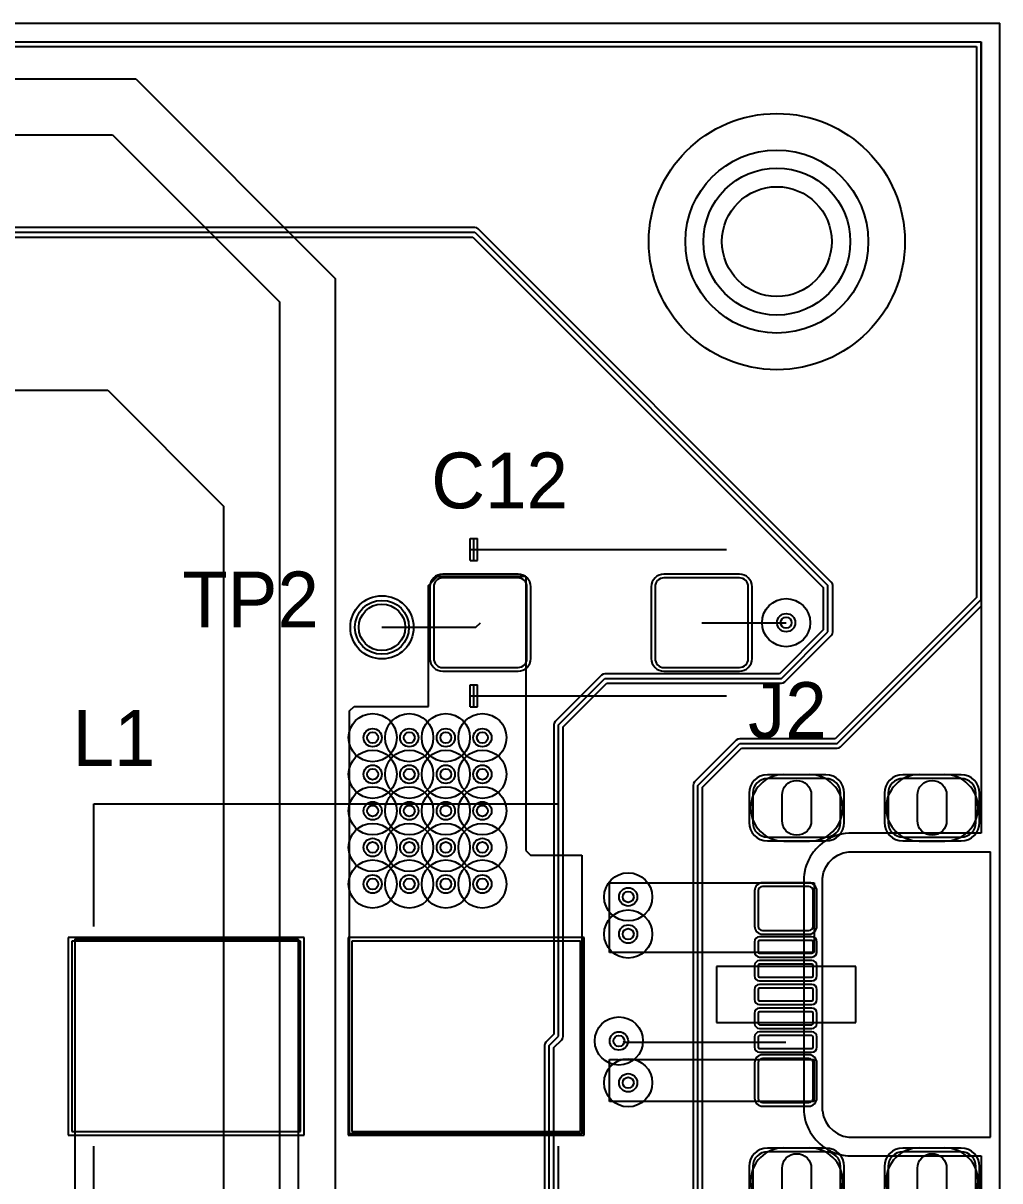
# Model space of a CAD drawing. Header units: millimetres. Extents: x 44.3 to 144.1, y 72.1 to 136.6.
# Drawn here: x 117.45 to 144.15, y 104.89 to 136.53 of the extents above; entities that cross this region are included whole.
import ezdxf

# ---------------------------------------------------------------- set-up
doc = ezdxf.new("R2010")
doc.units = ezdxf.units.MM
for name, color, linetype in [('BottomLayer', 5, 'Continuous'), ('BottomSolder', 6, 'Continuous'), ('InternalPlane1', 76, 'Continuous'), ('InternalPlane2', 16, 'Continuous'), ('PadHoleLayer', 156, 'Continuous'), ('TopLayer', 1, 'Continuous'), ('TopOverlay', 2, 'Continuous'), ('TopSolder', 216, 'Continuous'), ('ViaHoleLayer', 16, 'Continuous')]:
    doc.layers.add(name, color=color, linetype=linetype)

# ---------------------------------------------------------------- blocks, each defined once
blk = doc.blocks.new('CAPMP7343X310N_4')
at = {"layer": 'TopLayer'}
for p, q in [((-4.3, 0.98), (-4.3, -0.98)), ((-1.995, 1.225), (-4.055, 1.225)), ((-1.75, -0.98), (-1.75, 0.98)), ((1.75, 0.98), (1.75, -0.98)), ((4.055, 1.225), (1.995, 1.225)), ((4.3, -0.98), (4.3, 0.98)), ((-4.055, -1.225), (-1.995, -1.225)), ((1.995, -1.225), (4.055, -1.225))]:
    blk.add_line(p, q, dxfattribs=at)
for centre, start, end in [((-4.055, 0.98), 90, 180), ((-1.995, 0.98), 0, 90), ((1.995, 0.98), 90, 180), ((4.055, 0.98), 0, 90), ((-4.055, -0.98), 180, 270), ((-1.995, -0.98), 270, 0), ((1.995, -0.98), 180, 270), ((4.055, -0.98), 270, 0)]:
    blk.add_arc(centre, 0.245, start, end, dxfattribs=at)
at = {"layer": 'TopOverlay'}
for p, q in [((-3.3, 2.3), (-3.1, 2.3)), ((-3.3, 1.7), (-3.3, 2.3)), ((-3.2, 2), (-3.2, 2.3)), ((-3.1, 2), (-3.1, 2.3)), ((-3.3, 2), (3.7, 2)), ((-3.2, 1.7), (-3.2, 2)), ((-3.1, 1.7), (-3.1, 2)), ((-3.3, 1.7), (-3.1, 1.7)), ((-3.3, -1.7), (-3.1, -1.7)), ((-3.3, -2.3), (-3.3, -1.7)), ((-3.2, -2), (-3.2, -1.7)), ((-3.1, -2), (-3.1, -1.7)), ((-3.3, -2), (3.7, -2)), ((-3.2, -2.3), (-3.2, -2)), ((-3.1, -2.3), (-3.1, -2)), ((-3.3, -2.3), (-3.1, -2.3))]:
    blk.add_line(p, q, dxfattribs=at)
at = {"layer": 'TopSolder'}
for p, q in [((-1.995, 1.327), (-4.055, 1.327)), ((4.055, 1.327), (1.995, 1.327)), ((-4.402, 0.98), (-4.402, -0.98)), ((-1.648, -0.98), (-1.648, 0.98)), ((1.648, 0.98), (1.648, -0.98)), ((4.402, -0.98), (4.402, 0.98)), ((-4.055, -1.327), (-1.995, -1.327)), ((1.995, -1.327), (4.055, -1.327))]:
    blk.add_line(p, q, dxfattribs=at)
for centre, start, end in [((-4.055, 0.98), 90, 180), ((-1.995, 0.98), 0, 90), ((1.995, 0.98), 90, 180), ((4.055, 0.98), 0, 90), ((-4.055, -0.98), 180, 270), ((-1.995, -0.98), 270, 0), ((1.995, -0.98), 180, 270), ((4.055, -0.98), 270, 0)]:
    blk.add_arc(centre, 0.347, start, end, dxfattribs=at)
blk = doc.blocks.new('USB_M_____B_FCI_SMD_10')
at = {"layer": 'BottomLayer'}
for p, q in [((-4.7, 6.5), (-5.5, 6.5)), ((5.5, 6.5), (4.7, 6.5)), ((-5.9, 6.1), (-5.9, 4.5)), ((-4.3, 4.5), (-4.3, 6.1)), ((4.3, 6.1), (4.3, 4.5)), ((5.9, 4.5), (5.9, 6.1)), ((-5.5, 4.1), (-4.7, 4.1)), ((4.7, 4.1), (5.5, 4.1)), ((-4.7, 2.8), (-5.5, 2.8)), ((5.5, 2.8), (4.7, 2.8)), ((-5.9, 2.4), (-5.9, 0.8)), ((-4.3, 0.8), (-4.3, 2.4)), ((4.3, 2.4), (4.3, 0.8)), ((5.9, 0.8), (5.9, 2.4)), ((-5.5, 0.4), (-4.7, 0.4)), ((4.7, 0.4), (5.5, 0.4))]:
    blk.add_line(p, q, dxfattribs=at)
for centre, start, end in [((-5.5, 6.1), 90, 180), ((-4.7, 6.1), 0, 90), ((4.7, 6.1), 90, 180), ((5.5, 6.1), 0, 90), ((-5.5, 4.5), 180, 270), ((-4.7, 4.5), 270, 0), ((4.7, 4.5), 180, 270), ((5.5, 4.5), 270, 0), ((-5.5, 2.4), 90, 180), ((-4.7, 2.4), 0, 90), ((4.7, 2.4), 90, 180), ((5.5, 2.4), 0, 90), ((-5.5, 0.8), 180, 270), ((-4.7, 0.8), 270, 0), ((4.7, 0.8), 180, 270), ((5.5, 0.8), 270, 0)]:
    blk.add_arc(centre, 0.4, start, end, dxfattribs=at)
at = {"layer": 'BottomSolder'}
for p, q in [((-4.7, 6.602), (-5.5, 6.602)), ((5.5, 6.602), (4.7, 6.602)), ((-6.002, 6.1), (-6.002, 4.5)), ((-4.198, 4.5), (-4.198, 6.1)), ((4.198, 6.1), (4.198, 4.5)), ((6.002, 4.5), (6.002, 6.1)), ((-5.5, 3.998), (-4.7, 3.998)), ((4.7, 3.998), (5.5, 3.998)), ((-4.7, 2.902), (-5.5, 2.902)), ((5.5, 2.902), (4.7, 2.902)), ((-6.002, 2.4), (-6.002, 0.8)), ((-4.198, 0.8), (-4.198, 2.4)), ((4.198, 2.4), (4.198, 0.8)), ((6.002, 0.8), (6.002, 2.4)), ((-5.5, 0.298), (-4.7, 0.298)), ((4.7, 0.298), (5.5, 0.298))]:
    blk.add_line(p, q, dxfattribs=at)
for centre, start, end in [((-5.5, 6.1), 90, 180), ((-4.7, 6.1), 0, 90), ((4.7, 6.1), 90, 180), ((5.5, 6.1), 0, 90), ((-5.5, 4.5), 180, 270), ((-4.7, 4.5), 270, 0), ((4.7, 4.5), 180, 270), ((5.5, 4.5), 270, 0), ((-5.5, 2.4), 90, 180), ((-4.7, 2.4), 0, 90), ((4.7, 2.4), 90, 180), ((5.5, 2.4), 0, 90), ((-5.5, 0.8), 180, 270), ((-4.7, 0.8), 270, 0), ((4.7, 0.8), 180, 270), ((5.5, 0.8), 270, 0)]:
    blk.add_arc(centre, 0.502, start, end, dxfattribs=at)
at = {"layer": 'InternalPlane2'}
for p, q in [((-6.008, 5.65), (-6.008, 4.95)), ((-4.192, 5.65), (-4.192, 4.95)), ((4.192, 5.65), (4.192, 4.95)), ((6.008, 5.65), (6.008, 4.95)), ((-6.008, 1.95), (-6.008, 1.25)), ((-4.192, 1.95), (-4.192, 1.25)), ((4.192, 1.95), (4.192, 1.25)), ((6.008, 1.95), (6.008, 1.25))]:
    blk.add_line(p, q, dxfattribs=at)
for centre, start, end in [((-5.1, 5.65), 0, 180), ((5.1, 5.65), 0, 180), ((-5.1, 4.95), 180, 0), ((5.1, 4.95), 180, 0), ((-5.1, 1.95), 0, 180), ((5.1, 1.95), 0, 180), ((-5.1, 1.25), 180, 0), ((5.1, 1.25), 180, 0)]:
    blk.add_arc(centre, 0.908, start, end, dxfattribs=at)
at = {"layer": 'PadHoleLayer'}
for points in [[(-4.75, 4.9), (-5.45, 4.9, -1), (-5.45, 5.7), (-4.75, 5.7, -1)], [(5.45, 4.9), (4.75, 4.9, -1), (4.75, 5.7), (5.45, 5.7, -1)], [(-4.75, 1.2), (-5.45, 1.2, -1), (-5.45, 2), (-4.75, 2, -1)], [(5.45, 1.2), (4.75, 1.2, -1), (4.75, 2), (5.45, 2, -1)]]:
    blk.add_lwpolyline(points, format="xyb", close=True, dxfattribs=at)
at = {"layer": 'TopLayer'}
for p, q in [((-4.7, 6.5), (-5.5, 6.5)), ((-1.87, 6.35), (-2.83, 6.35)), ((-1.16, 6.35), (-1.44, 6.35)), ((-0.51, 6.35), (-0.79, 6.35)), ((0.14, 6.35), (-0.14, 6.35)), ((0.79, 6.35), (0.51, 6.35)), ((1.44, 6.35), (1.16, 6.35)), ((2.83, 6.35), (1.87, 6.35)), ((5.5, 6.5), (4.7, 6.5)), ((-5.9, 6.1), (-5.9, 4.5)), ((-4.3, 4.5), (-4.3, 6.1)), ((-2.95, 6.23), (-2.95, 4.97)), ((-1.75, 4.97), (-1.75, 6.23)), ((-1.475, 6.315), (-1.475, 4.885)), ((-1.125, 4.885), (-1.125, 6.315)), ((-0.825, 6.315), (-0.825, 4.885)), ((-0.475, 4.885), (-0.475, 6.315)), ((-0.175, 6.315), (-0.175, 4.885)), ((0.175, 4.885), (0.175, 6.315)), ((0.475, 6.315), (0.475, 4.885)), ((0.825, 4.885), (0.825, 6.315)), ((1.125, 6.315), (1.125, 4.885)), ((1.475, 4.885), (1.475, 6.315)), ((1.75, 6.23), (1.75, 4.97)), ((2.95, 4.97), (2.95, 6.23)), ((4.3, 6.1), (4.3, 4.5)), ((5.9, 4.5), (5.9, 6.1)), ((-2.83, 4.85), (-1.87, 4.85)), ((-1.44, 4.85), (-1.16, 4.85)), ((-0.79, 4.85), (-0.51, 4.85)), ((-0.14, 4.85), (0.14, 4.85)), ((0.51, 4.85), (0.79, 4.85)), ((1.16, 4.85), (1.44, 4.85)), ((1.87, 4.85), (2.83, 4.85)), ((-5.5, 4.1), (-4.7, 4.1)), ((4.7, 4.1), (5.5, 4.1)), ((-4.7, 2.8), (-5.5, 2.8)), ((5.5, 2.8), (4.7, 2.8)), ((-5.9, 2.4), (-5.9, 0.8)), ((-4.3, 0.8), (-4.3, 2.4)), ((4.3, 2.4), (4.3, 0.8)), ((5.9, 0.8), (5.9, 2.4)), ((-5.5, 0.4), (-4.7, 0.4)), ((4.7, 0.4), (5.5, 0.4))]:
    blk.add_line(p, q, dxfattribs=at)
for centre, radius, start, end in [((-5.5, 6.1), 0.4, 90, 180), ((-4.7, 6.1), 0.4, 0, 90), ((-2.83, 6.23), 0.12, 90, 180), ((-1.87, 6.23), 0.12, 0, 90), ((-1.44, 6.315), 0.035, 90, 180), ((-1.16, 6.315), 0.035, 0, 90), ((-0.79, 6.315), 0.035, 90, 180), ((-0.51, 6.315), 0.035, 0, 90), ((-0.14, 6.315), 0.035, 90, 180), ((0.14, 6.315), 0.035, 0, 90), ((0.51, 6.315), 0.035, 90, 180), ((0.79, 6.315), 0.035, 0, 90), ((1.16, 6.315), 0.035, 90, 180), ((1.44, 6.315), 0.035, 0, 90), ((1.87, 6.23), 0.12, 90, 180), ((2.83, 6.23), 0.12, 0, 90), ((4.7, 6.1), 0.4, 90, 180), ((5.5, 6.1), 0.4, 0, 90), ((-2.83, 4.97), 0.12, 180, 270), ((-1.87, 4.97), 0.12, 270, 0), ((-1.44, 4.885), 0.035, 180, 270), ((-1.16, 4.885), 0.035, 270, 0), ((-0.79, 4.885), 0.035, 180, 270), ((-0.51, 4.885), 0.035, 270, 0), ((-0.14, 4.885), 0.035, 180, 270), ((0.14, 4.885), 0.035, 270, 0), ((0.51, 4.885), 0.035, 180, 270), ((0.79, 4.885), 0.035, 270, 0), ((1.16, 4.885), 0.035, 180, 270), ((1.44, 4.885), 0.035, 270, 0), ((1.87, 4.97), 0.12, 180, 270), ((2.83, 4.97), 0.12, 270, 0), ((-5.5, 4.5), 0.4, 180, 270), ((-4.7, 4.5), 0.4, 270, 0), ((4.7, 4.5), 0.4, 180, 270), ((5.5, 4.5), 0.4, 270, 0), ((-5.5, 2.4), 0.4, 90, 180), ((-4.7, 2.4), 0.4, 0, 90), ((4.7, 2.4), 0.4, 90, 180), ((5.5, 2.4), 0.4, 0, 90), ((-5.5, 0.8), 0.4, 180, 270), ((-4.7, 0.8), 0.4, 270, 0), ((4.7, 0.8), 0.4, 180, 270), ((5.5, 0.8), 0.4, 270, 0)]:
    blk.add_arc(centre, radius, start, end, dxfattribs=at)
at = {"layer": 'TopSolder'}
for p, q in [((-0.762, 7.493), (-0.762, 3.683)), ((0.762, 7.493), (-0.762, 7.493)), ((0.762, 3.683), (0.762, 7.493)), ((-4.7, 6.602), (-5.5, 6.602)), ((-1.87, 6.452), (-2.83, 6.452)), ((-1.16, 6.452), (-1.44, 6.452)), ((-0.51, 6.452), (-0.79, 6.452)), ((0.14, 6.452), (-0.14, 6.452)), ((0.79, 6.452), (0.51, 6.452)), ((1.44, 6.452), (1.16, 6.452)), ((2.83, 6.452), (1.87, 6.452)), ((5.5, 6.602), (4.7, 6.602)), ((-6.002, 6.1), (-6.002, 4.5)), ((-4.198, 4.5), (-4.198, 6.1)), ((-3.052, 6.23), (-3.052, 4.97)), ((-1.648, 4.97), (-1.648, 6.23)), ((-1.577, 6.315), (-1.577, 4.885)), ((-1.023, 4.885), (-1.023, 6.315)), ((-0.927, 6.315), (-0.927, 4.885)), ((-0.373, 4.885), (-0.373, 6.315)), ((-0.277, 6.315), (-0.277, 4.885)), ((0.277, 4.885), (0.277, 6.315)), ((0.373, 6.315), (0.373, 4.885)), ((0.927, 4.885), (0.927, 6.315)), ((1.023, 6.315), (1.023, 4.885)), ((1.577, 4.885), (1.577, 6.315)), ((1.648, 6.23), (1.648, 4.97)), ((3.052, 4.97), (3.052, 6.23)), ((4.198, 6.1), (4.198, 4.5)), ((6.002, 4.5), (6.002, 6.1)), ((-2.83, 4.748), (-1.87, 4.748)), ((-1.44, 4.748), (-1.16, 4.748)), ((-0.79, 4.748), (-0.51, 4.748)), ((-0.14, 4.748), (0.14, 4.748)), ((0.51, 4.748), (0.79, 4.748)), ((1.16, 4.748), (1.44, 4.748)), ((1.87, 4.748), (2.83, 4.748)), ((-5.5, 3.998), (-4.7, 3.998)), ((4.7, 3.998), (5.5, 3.998)), ((-0.762, 3.683), (0.762, 3.683)), ((-4.7, 2.902), (-5.5, 2.902)), ((5.5, 2.902), (4.7, 2.902)), ((-6.002, 2.4), (-6.002, 0.8)), ((-4.198, 0.8), (-4.198, 2.4)), ((4.198, 2.4), (4.198, 0.8)), ((6.002, 0.8), (6.002, 2.4)), ((-5.5, 0.298), (-4.7, 0.298)), ((4.7, 0.298), (5.5, 0.298))]:
    blk.add_line(p, q, dxfattribs=at)
for centre, radius, start, end in [((-5.5, 6.1), 0.502, 90, 180), ((-4.7, 6.1), 0.502, 0, 90), ((-2.83, 6.23), 0.222, 90, 180), ((-1.87, 6.23), 0.222, 0, 90), ((-1.44, 6.315), 0.137, 90, 180), ((-1.16, 6.315), 0.137, 0, 90), ((-0.79, 6.315), 0.137, 90, 180), ((-0.51, 6.315), 0.137, 0, 90), ((-0.14, 6.315), 0.137, 90, 180), ((0.14, 6.315), 0.137, 0, 90), ((0.51, 6.315), 0.137, 90, 180), ((0.79, 6.315), 0.137, 0, 90), ((1.16, 6.315), 0.137, 90, 180), ((1.44, 6.315), 0.137, 0, 90), ((1.87, 6.23), 0.222, 90, 180), ((2.83, 6.23), 0.222, 0, 90), ((4.7, 6.1), 0.502, 90, 180), ((5.5, 6.1), 0.502, 0, 90), ((-2.83, 4.97), 0.222, 180, 270), ((-1.87, 4.97), 0.222, 270, 0), ((-1.44, 4.885), 0.137, 180, 270), ((-1.16, 4.885), 0.137, 270, 0), ((-0.79, 4.885), 0.137, 180, 270), ((-0.51, 4.885), 0.137, 270, 0), ((-0.14, 4.885), 0.137, 180, 270), ((0.14, 4.885), 0.137, 270, 0), ((0.51, 4.885), 0.137, 180, 270), ((0.79, 4.885), 0.137, 270, 0), ((1.16, 4.885), 0.137, 180, 270), ((1.44, 4.885), 0.137, 270, 0), ((1.87, 4.97), 0.222, 180, 270), ((2.83, 4.97), 0.222, 270, 0), ((-5.5, 4.5), 0.502, 180, 270), ((-4.7, 4.5), 0.502, 270, 0), ((4.7, 4.5), 0.502, 180, 270), ((5.5, 4.5), 0.502, 270, 0), ((-5.5, 2.4), 0.502, 90, 180), ((-4.7, 2.4), 0.502, 0, 90), ((4.7, 2.4), 0.502, 90, 180), ((5.5, 2.4), 0.502, 0, 90), ((-5.5, 0.8), 0.502, 180, 270), ((-4.7, 0.8), 0.502, 270, 0), ((4.7, 0.8), 0.502, 180, 270), ((5.5, 0.8), 0.502, 270, 0)]:
    blk.add_arc(centre, radius, start, end, dxfattribs=at)
blk = doc.blocks.new('I________6_8_H_S________11')
at = {"layer": 'TopLayer'}
for p, q in [((-0.7, 2.6), (-6.95, 2.6)), ((-6.95, 2.6), (-6.95, -2.6)), ((-0.7, -2.6), (-0.7, 2.6)), ((6.95, 2.6), (0.7, 2.6)), ((0.7, 2.6), (0.7, -2.6)), ((6.95, -2.6), (6.95, 2.6)), ((-6.95, -2.6), (-0.7, -2.6)), ((0.7, -2.6), (6.95, -2.6))]:
    blk.add_line(p, q, dxfattribs=at)
at = {"layer": 'TopOverlay'}
for p, q in [((-6.35, 3), (-6.35, 6.35)), ((-6.35, 6.35), (6.35, 6.35)), ((6.35, 3), (6.35, 6.35)), ((-6.35, -6.35), (-6.35, -3)), ((6.35, -6.35), (6.35, -3)), ((-6.35, -6.35), (6.35, -6.35))]:
    blk.add_line(p, q, dxfattribs=at)
at = {"layer": 'TopSolder'}
for p, q in [((-0.598, 2.702), (-7.052, 2.702)), ((-7.052, 2.702), (-7.052, -2.702)), ((-0.598, -2.702), (-0.598, 2.702)), ((7.052, 2.702), (0.598, 2.702)), ((0.598, 2.702), (0.598, -2.702)), ((7.052, -2.702), (7.052, 2.702)), ((-7.052, -2.702), (-0.598, -2.702)), ((0.598, -2.702), (7.052, -2.702))]:
    blk.add_line(p, q, dxfattribs=at)
blk = doc.blocks.new('TP_R60_29')
at = {"layer": 'TopLayer'}
blk.add_circle((0, 0), 0.635, dxfattribs=at)
at = {"layer": 'TopOverlay'}
blk.add_circle((0, 0), 0.864, dxfattribs=at)
at = {"layer": 'TopSolder'}
blk.add_circle((0, 0), 0.737, dxfattribs=at)

msp = doc.modelspace()

# ---------------------------------------------------------------- linework, layer by layer
at = {"layer": 'BottomLayer'}
for p, q in [((104.775, 135.001), (120.523, 135.001)), ((120.523, 135.001), (125.984, 129.54)), ((110.109, 133.477), (119.888, 133.477)), ((119.888, 133.477), (124.46, 128.905)), ((125.984, 102.997), (125.984, 129.54)), ((124.46, 101.6), (124.46, 128.905)), ((114.03, 126.492), (119.761, 126.492)), ((119.761, 126.492), (122.936, 123.317)), ((122.936, 100.203), (122.936, 123.317))]:
    msp.add_line(p, q, dxfattribs=at)
for centre, radius in [((138.049, 130.556), 2.5), ((138.303, 120.142), 0.25), ((127, 117), 0.25), ((128, 117), 0.25), ((129, 117), 0.25), ((130, 117), 0.25), ((127, 116), 0.25), ((128, 116), 0.25), ((129, 116), 0.25), ((130, 116), 0.25), ((127, 115), 0.25), ((128, 115), 0.25), ((129, 115), 0.25), ((130, 115), 0.25), ((127, 114), 0.25), ((128, 114), 0.25), ((129, 114), 0.25), ((130, 114), 0.25), ((127, 113), 0.25), ((128, 113), 0.25), ((129, 113), 0.25), ((130, 113), 0.25), ((133.985, 112.649), 0.25), ((133.985, 111.633), 0.25), ((133.731, 108.712), 0.25), ((133.985, 107.569), 0.25)]:
    msp.add_circle(centre, radius, dxfattribs=at)
at = {"layer": 'BottomSolder'}
msp.add_circle((138.049, 130.556), 3.5, dxfattribs=at)
at = {"layer": 'InternalPlane1'}
for p, q in [((44.323, 136.525), (144.145, 136.525)), ((144.145, 75.946), (144.145, 136.525)), ((44.833, 136.015), (143.635, 136.015)), ((143.635, 136.015), (143.635, 114.392)), ((139.432, 114.215), (139.301, 114.128)), ((139.512, 114.258), (139.432, 114.215)), ((139.52, 114.263), (139.512, 114.258)), ((139.666, 114.323), (139.52, 114.263)), ((139.52, 114.263), (139.52, 114.263)), ((139.52, 114.263), (139.52, 114.263)), ((139.52, 114.263), (139.52, 114.263)), ((139.717, 114.338), (139.666, 114.323)), ((139.666, 114.323), (139.666, 114.323)), ((139.762, 114.352), (139.717, 114.338)), ((139.916, 114.383), (139.762, 114.352)), ((139.762, 114.352), (139.762, 114.352)), ((140.016, 114.392), (139.916, 114.383)), ((143.635, 114.392), (140.016, 114.392)), ((140.016, 114.392), (140.016, 114.392)), ((140.016, 114.392), (140.016, 114.392)), ((139.083, 113.918), (139.049, 113.876)), ((139.112, 113.953), (139.083, 113.918)), ((139.224, 114.064), (139.112, 113.953)), ((139.284, 114.114), (139.224, 114.064)), ((139.301, 114.128), (139.284, 114.114)), ((138.914, 113.656), (138.854, 113.511)), ((138.92, 113.668), (138.914, 113.656)), ((138.914, 113.656), (138.914, 113.656)), ((138.914, 113.656), (138.914, 113.656)), ((138.914, 113.656), (138.914, 113.656)), ((138.961, 113.745), (138.92, 113.668)), ((139.049, 113.876), (138.961, 113.745)), ((139.385, 113.461), (139.473, 113.592)), ((139.473, 113.592), (139.584, 113.703)), ((139.584, 113.703), (139.716, 113.791)), ((139.716, 113.791), (139.861, 113.851)), ((139.861, 113.851), (140.016, 113.882)), ((140.016, 113.882), (143.891, 113.882)), ((143.891, 106.082), (143.891, 113.882)), ((138.794, 113.26), (138.787, 113.19)), ((138.825, 113.415), (138.794, 113.26)), ((138.836, 113.453), (138.825, 113.415)), ((138.825, 113.415), (138.825, 113.415)), ((138.825, 113.415), (138.825, 113.415)), ((138.854, 113.511), (138.836, 113.453)), ((138.854, 113.511), (138.854, 113.511)), ((138.854, 113.511), (138.854, 113.511)), ((139.294, 113.161), (139.325, 113.315)), ((139.325, 113.315), (139.385, 113.461)), ((138.787, 113.19), (138.784, 113.161)), ((138.784, 113.161), (138.784, 113.082)), ((138.784, 113.082), (138.784, 106.882)), ((139.294, 113.082), (139.294, 113.161)), ((139.294, 106.882), (139.294, 113.082)), ((138.784, 106.882), (138.784, 106.803)), ((138.784, 106.803), (138.787, 106.774)), ((138.787, 106.774), (138.794, 106.704)), ((138.794, 106.704), (138.825, 106.549)), ((139.294, 106.803), (139.294, 106.882)), ((139.294, 106.803), (139.325, 106.649)), ((139.325, 106.649), (139.385, 106.503)), ((138.825, 106.549), (138.825, 106.549)), ((138.825, 106.549), (138.825, 106.549)), ((138.825, 106.549), (138.836, 106.511)), ((138.836, 106.511), (138.854, 106.453)), ((138.854, 106.453), (138.854, 106.453)), ((138.854, 106.453), (138.854, 106.453)), ((138.854, 106.453), (138.914, 106.308)), ((138.914, 106.308), (138.914, 106.308)), ((138.914, 106.308), (138.914, 106.308)), ((138.914, 106.308), (138.914, 106.308)), ((138.914, 106.308), (138.92, 106.296)), ((139.385, 106.503), (139.473, 106.372)), ((139.473, 106.372), (139.584, 106.261)), ((138.92, 106.296), (138.961, 106.219)), ((138.961, 106.219), (139.049, 106.088)), ((139.049, 106.088), (139.083, 106.046)), ((139.083, 106.046), (139.112, 106.011)), ((139.112, 106.011), (139.224, 105.9)), ((139.584, 106.261), (139.716, 106.173)), ((139.716, 106.173), (139.861, 106.113)), ((139.861, 106.113), (140.016, 106.082)), ((140.016, 106.082), (143.891, 106.082)), ((139.224, 105.9), (139.284, 105.85)), ((139.284, 105.85), (139.301, 105.836)), ((139.301, 105.836), (139.432, 105.749)), ((139.432, 105.749), (139.512, 105.706)), ((139.512, 105.706), (139.52, 105.701)), ((139.52, 105.701), (139.52, 105.701)), ((139.52, 105.701), (139.52, 105.701)), ((139.52, 105.701), (139.52, 105.701)), ((139.52, 105.701), (139.666, 105.641)), ((139.666, 105.641), (139.666, 105.641)), ((139.666, 105.641), (139.666, 105.641)), ((139.666, 105.641), (139.724, 105.624)), ((139.724, 105.624), (139.762, 105.612)), ((139.762, 105.612), (139.762, 105.612)), ((139.762, 105.612), (139.762, 105.612)), ((139.762, 105.612), (139.916, 105.581)), ((139.916, 105.581), (139.986, 105.574)), ((139.986, 105.574), (140.016, 105.572)), ((140.016, 105.572), (143.635, 105.572)), ((143.635, 105.572), (143.635, 76.456))]:
    msp.add_line(p, q, dxfattribs=at)
for centre in [(127, 117), (128, 117), (129, 117), (130, 117), (127, 116), (128, 116), (129, 116), (130, 116), (127, 115), (128, 115), (129, 115), (130, 115), (127, 114), (128, 114), (129, 114), (130, 114), (127, 113), (128, 113), (129, 113), (130, 113), (133.731, 108.712)]:
    msp.add_circle(centre, 0.658, dxfattribs=at)
at = {"layer": 'InternalPlane2'}
for p, q in [((44.323, 136.525), (144.145, 136.525)), ((144.145, 75.946), (144.145, 136.525)), ((97.663, 136.017), (143.632, 136.017)), ((97.717, 135.888), (143.505, 135.888)), ((143.505, 135.888), (143.505, 120.828)), ((143.632, 136.017), (143.635, 136.015)), ((143.635, 120.775), (143.635, 136.015)), ((98.044, 130.81), (129.794, 130.81)), ((98.044, 130.681), (129.74, 130.681)), ((129.794, 130.939), (98.098, 130.939)), ((129.74, 130.681), (139.317, 121.104)), ((129.844, 130.93), (129.794, 130.939)), ((129.794, 130.81), (139.446, 121.158)), ((129.886, 130.902), (129.844, 130.93)), ((139.538, 121.25), (129.886, 130.902)), ((139.566, 121.208), (139.538, 121.25)), ((139.575, 121.158), (139.566, 121.208)), ((139.317, 121.104), (139.317, 119.942)), ((139.446, 119.888), (139.446, 121.158)), ((139.575, 119.888), (139.575, 121.158)), ((143.505, 120.828), (139.646, 116.969)), ((139.7, 116.84), (143.635, 120.775)), ((139.792, 116.748), (143.635, 120.591)), ((143.635, 120.591), (143.635, 114.392)), ((139.317, 119.942), (138.122, 118.747)), ((138.176, 118.618), (139.446, 119.888)), ((138.268, 118.526), (139.538, 119.796)), ((139.538, 119.796), (139.566, 119.838)), ((139.566, 119.838), (139.575, 119.888)), ((133.258, 118.71), (131.988, 117.44)), ((133.3, 118.738), (133.258, 118.71)), ((133.35, 118.747), (133.3, 118.738)), ((138.122, 118.747), (133.35, 118.747)), ((132.08, 117.348), (133.35, 118.618)), ((132.209, 117.294), (133.404, 118.489)), ((133.35, 118.618), (138.176, 118.618)), ((133.404, 118.489), (138.176, 118.489)), ((138.176, 118.489), (138.226, 118.498)), ((138.226, 118.498), (138.268, 118.526)), ((131.96, 117.398), (131.951, 117.348)), ((131.988, 117.44), (131.96, 117.398)), ((131.951, 117.348), (131.951, 108.893)), ((132.08, 108.839), (132.08, 117.348)), ((132.209, 108.839), (132.209, 117.294)), ((136.941, 116.932), (135.798, 115.789)), ((135.89, 115.697), (137.033, 116.84)), ((136.983, 116.96), (136.941, 116.932)), ((137.033, 116.969), (136.983, 116.96)), ((139.646, 116.969), (137.033, 116.969)), ((137.033, 116.84), (139.7, 116.84)), ((139.75, 116.72), (139.792, 116.748)), ((136.019, 115.643), (137.087, 116.711)), ((137.087, 116.711), (139.7, 116.711)), ((139.7, 116.711), (139.75, 116.72)), ((135.798, 115.789), (135.77, 115.747)), ((135.77, 115.747), (135.761, 115.697)), ((135.761, 115.697), (135.761, 112.776)), ((135.89, 112.776), (135.89, 115.697)), ((136.019, 112.776), (136.019, 115.643)), ((139.432, 114.215), (139.301, 114.128)), ((139.512, 114.258), (139.432, 114.215)), ((139.52, 114.263), (139.512, 114.258)), ((139.666, 114.323), (139.52, 114.263)), ((139.52, 114.263), (139.52, 114.263)), ((139.52, 114.263), (139.52, 114.263)), ((139.52, 114.263), (139.52, 114.263)), ((139.717, 114.338), (139.666, 114.323)), ((139.666, 114.323), (139.666, 114.323)), ((139.762, 114.352), (139.717, 114.338)), ((139.916, 114.383), (139.762, 114.352)), ((139.762, 114.352), (139.762, 114.352)), ((140.016, 114.392), (139.916, 114.383)), ((143.635, 114.392), (140.016, 114.392)), ((140.016, 114.392), (140.016, 114.392)), ((140.016, 114.392), (140.016, 114.392)), ((139.083, 113.918), (139.049, 113.876)), ((139.112, 113.953), (139.083, 113.918)), ((139.224, 114.064), (139.112, 113.953)), ((139.284, 114.114), (139.224, 114.064)), ((139.301, 114.128), (139.284, 114.114)), ((138.914, 113.656), (138.854, 113.511)), ((138.92, 113.668), (138.914, 113.656)), ((138.914, 113.656), (138.914, 113.656)), ((138.914, 113.656), (138.914, 113.656)), ((138.914, 113.656), (138.914, 113.656)), ((138.961, 113.745), (138.92, 113.668)), ((139.049, 113.876), (138.961, 113.745)), ((139.385, 113.461), (139.473, 113.592)), ((139.473, 113.592), (139.584, 113.703)), ((139.584, 113.703), (139.716, 113.791)), ((139.716, 113.791), (139.861, 113.851)), ((139.861, 113.851), (140.016, 113.882)), ((140.016, 113.882), (143.891, 113.882)), ((143.891, 106.082), (143.891, 113.882)), ((138.794, 113.26), (138.787, 113.19)), ((138.825, 113.415), (138.794, 113.26)), ((138.836, 113.453), (138.825, 113.415)), ((138.825, 113.415), (138.825, 113.415)), ((138.825, 113.415), (138.825, 113.415)), ((138.854, 113.511), (138.836, 113.453)), ((138.854, 113.511), (138.854, 113.511)), ((138.854, 113.511), (138.854, 113.511)), ((139.294, 113.161), (139.325, 113.315)), ((139.325, 113.315), (139.385, 113.461)), ((138.787, 113.19), (138.784, 113.161)), ((138.784, 113.161), (138.784, 113.082)), ((138.784, 113.082), (138.784, 106.882)), ((139.294, 113.082), (139.294, 113.161)), ((139.294, 106.882), (139.294, 113.082)), ((135.761, 112.776), (135.761, 107.442)), ((135.89, 107.442), (135.89, 112.776)), ((136.019, 107.442), (136.019, 112.776)), ((131.951, 108.893), (131.734, 108.677)), ((131.826, 108.585), (132.08, 108.839)), ((132.2, 108.789), (132.209, 108.839)), ((131.706, 108.635), (131.697, 108.585)), ((131.697, 108.585), (131.697, 92.202)), ((131.734, 108.677), (131.706, 108.635)), ((131.826, 92.202), (131.826, 108.585)), ((131.955, 108.531), (132.172, 108.747)), ((131.955, 92.256), (131.955, 108.531)), ((132.172, 108.747), (132.2, 108.789)), ((135.761, 107.442), (135.761, 104.448)), ((135.89, 104.394), (135.89, 107.442)), ((136.019, 104.394), (136.019, 107.442)), ((138.784, 106.882), (138.784, 106.803)), ((138.784, 106.803), (138.787, 106.774)), ((138.787, 106.774), (138.794, 106.704)), ((138.794, 106.704), (138.825, 106.549)), ((139.294, 106.803), (139.294, 106.882)), ((139.294, 106.803), (139.325, 106.649)), ((139.325, 106.649), (139.385, 106.503)), ((138.825, 106.549), (138.825, 106.549)), ((138.825, 106.549), (138.825, 106.549)), ((138.825, 106.549), (138.836, 106.511)), ((138.836, 106.511), (138.854, 106.453)), ((138.854, 106.453), (138.854, 106.453)), ((138.854, 106.453), (138.854, 106.453)), ((138.854, 106.453), (138.914, 106.308)), ((138.914, 106.308), (138.914, 106.308)), ((138.914, 106.308), (138.914, 106.308)), ((138.914, 106.308), (138.914, 106.308)), ((138.914, 106.308), (138.92, 106.296)), ((139.385, 106.503), (139.473, 106.372)), ((139.473, 106.372), (139.584, 106.261)), ((138.92, 106.296), (138.961, 106.219)), ((138.961, 106.219), (139.049, 106.088)), ((139.049, 106.088), (139.083, 106.046)), ((139.083, 106.046), (139.112, 106.011)), ((139.112, 106.011), (139.224, 105.9)), ((139.584, 106.261), (139.716, 106.173)), ((139.716, 106.173), (139.861, 106.113)), ((139.861, 106.113), (140.016, 106.082)), ((140.016, 106.082), (143.891, 106.082)), ((139.224, 105.9), (139.284, 105.85)), ((139.284, 105.85), (139.301, 105.836)), ((139.301, 105.836), (139.432, 105.749)), ((139.432, 105.749), (139.512, 105.706)), ((139.512, 105.706), (139.52, 105.701)), ((139.52, 105.701), (139.52, 105.701)), ((139.52, 105.701), (139.52, 105.701)), ((139.52, 105.701), (139.52, 105.701)), ((139.52, 105.701), (139.666, 105.641)), ((139.666, 105.641), (139.666, 105.641)), ((139.666, 105.641), (139.666, 105.641)), ((139.666, 105.641), (139.724, 105.624)), ((139.724, 105.624), (139.762, 105.612)), ((139.762, 105.612), (139.762, 105.612)), ((139.762, 105.612), (139.762, 105.612)), ((139.762, 105.612), (139.916, 105.581)), ((139.916, 105.581), (139.986, 105.574)), ((139.986, 105.574), (140.016, 105.572)), ((140.016, 105.572), (143.635, 105.572)), ((143.635, 105.572), (143.635, 96.014))]:
    msp.add_line(p, q, dxfattribs=at)
for centre, radius in [((138.049, 130.556), 2.008), ((138.303, 120.142), 0.658), ((133.985, 112.649), 0.658), ((133.985, 111.633), 0.658), ((133.985, 107.569), 0.658)]:
    msp.add_circle(centre, radius, dxfattribs=at)
at = {"layer": 'TopLayer'}
for p, q in [((128.524, 121.158), (128.778, 121.412)), ((128.778, 121.412), (131.191, 121.412)), ((131.191, 121.412), (131.191, 113.919)), ((128.524, 117.856), (128.524, 121.158)), ((127.254, 120.015), (129.817, 120.015)), ((129.817, 120.015), (129.944, 120.142)), ((135.994, 120.142), (138.303, 120.142)), ((126.365, 117.729), (126.492, 117.856)), ((126.365, 106.172), (126.365, 117.729)), ((126.492, 117.856), (128.524, 117.856)), ((131.191, 113.919), (131.318, 113.792)), ((131.318, 113.792), (132.715, 113.792)), ((132.715, 113.792), (132.715, 106.172)), ((133.477, 111.125), (133.477, 113.03)), ((133.477, 113.03), (139.065, 113.03)), ((139.065, 113.03), (139.065, 111.125)), ((118.872, 102.87), (118.872, 111.506)), ((118.872, 111.506), (124.968, 111.506)), ((124.968, 111.506), (124.968, 100.965)), ((139.065, 111.125), (133.477, 111.125)), ((133.858, 108.712), (133.888, 108.682)), ((133.888, 108.682), (138.291, 108.682)), ((133.477, 108.204), (133.701, 108.204)), ((133.477, 107.061), (133.477, 108.204)), ((133.701, 108.204), (133.731, 108.198)), ((133.731, 108.198), (133.761, 108.204)), ((133.761, 108.204), (139.065, 108.204)), ((139.065, 108.204), (139.065, 107.061)), ((139.065, 107.061), (133.477, 107.061)), ((132.715, 106.172), (126.365, 106.172))]:
    msp.add_line(p, q, dxfattribs=at)
for centre, radius in [((138.049, 130.556), 2.5), ((138.303, 120.142), 0.25), ((127, 117), 0.25), ((128, 117), 0.25), ((129, 117), 0.25), ((130, 117), 0.25), ((127, 116), 0.25), ((128, 116), 0.25), ((129, 116), 0.25), ((130, 116), 0.25), ((127, 115), 0.25), ((128, 115), 0.25), ((129, 115), 0.25), ((130, 115), 0.25), ((127, 114), 0.25), ((128, 114), 0.25), ((129, 114), 0.25), ((130, 114), 0.25), ((127, 113), 0.25), ((128, 113), 0.25), ((129, 113), 0.25), ((130, 113), 0.25), ((133.985, 112.649), 0.25), ((133.985, 111.633), 0.25), ((133.731, 108.712), 0.25), ((133.985, 107.569), 0.25)]:
    msp.add_circle(centre, radius, dxfattribs=at)
at = {"layer": 'TopSolder'}
msp.add_circle((138.049, 130.556), 3.5, dxfattribs=at)
at = {"layer": 'ViaHoleLayer'}
for centre, radius in [((138.049, 130.556), 1.5), ((138.303, 120.142), 0.15), ((127, 117), 0.15), ((128, 117), 0.15), ((129, 117), 0.15), ((130, 117), 0.15), ((127, 116), 0.15), ((128, 116), 0.15), ((129, 116), 0.15), ((130, 116), 0.15), ((127, 115), 0.15), ((128, 115), 0.15), ((129, 115), 0.15), ((130, 115), 0.15), ((127, 114), 0.15), ((128, 114), 0.15), ((129, 114), 0.15), ((130, 114), 0.15), ((127, 113), 0.15), ((128, 113), 0.15), ((129, 113), 0.15), ((130, 113), 0.15), ((133.985, 112.649), 0.15), ((133.985, 111.633), 0.15), ((133.731, 108.712), 0.15), ((133.985, 107.569), 0.15)]:
    msp.add_circle(centre, radius, dxfattribs=at)

# ---------------------------------------------------------------- block references
for name, p, rotation in [('CAPMP7343X310N_4', (132.969, 120.142), 360), ('TP_R60_29', (127.254, 120.015), 90), ('USB_M_____B_FCI_SMD_10', (143.891, 109.982), 90), ('I________6_8_H_S________11', (125.73, 108.839), 360)]:
    msp.add_blockref(name, p, dxfattribs=dict(rotation=rotation))

# ---------------------------------------------------------------- texts
at = {"layer": 'TopOverlay'}
for s, p in [('C12', (128.6, 123.266)), ('TP2', (121.793, 120.015)), ('J2', (137.262, 116.992)), ('L1', (118.796, 116.23))]:
    msp.add_text(s, height=1.524, dxfattribs=at).set_placement(p)

doc.saveas('drawing.dxf')
